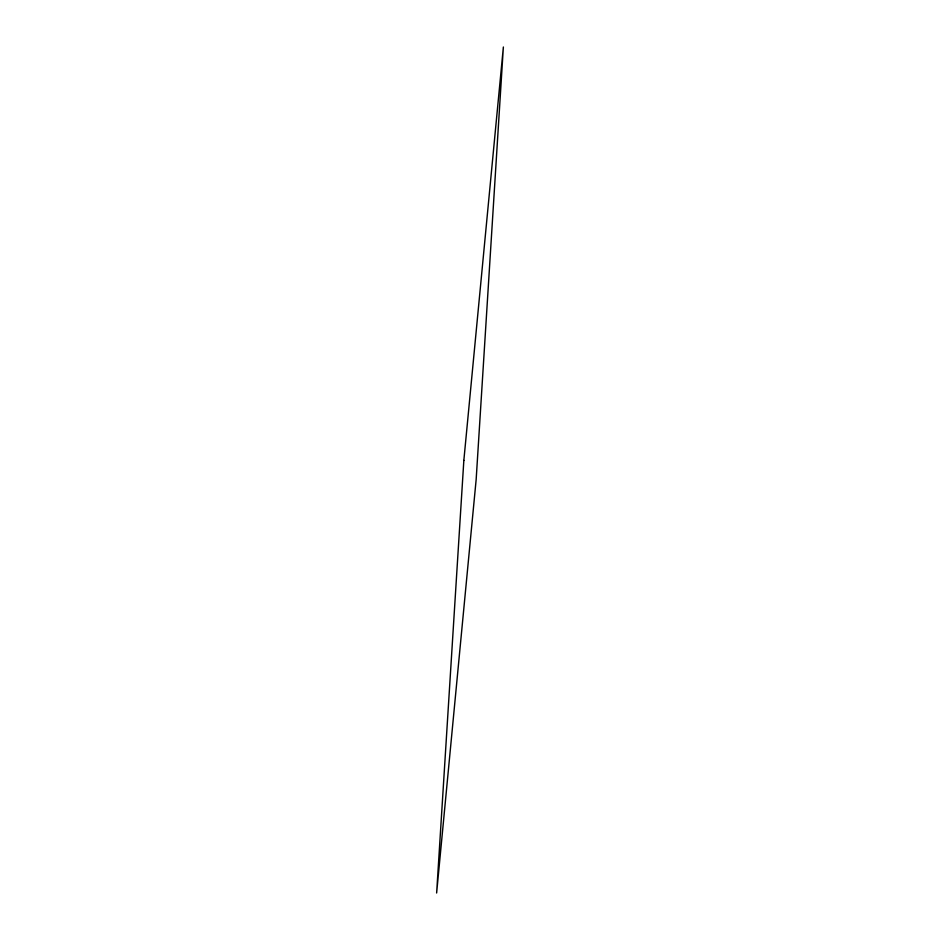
<?xml version="1.0" encoding="UTF-8"?>
<svg xmlns="http://www.w3.org/2000/svg" width="940" height="940" viewBox="0 0 940 940"><rect width="100%" height="100%" fill="white"/><g stroke="black" fill="none" stroke-linecap="round" stroke-linejoin="round"><path stroke-width="1.41" d="M463.843 460.424L436.63 893L476.157 479.576L503.37 47L463.843 460.424"/></g></svg>
